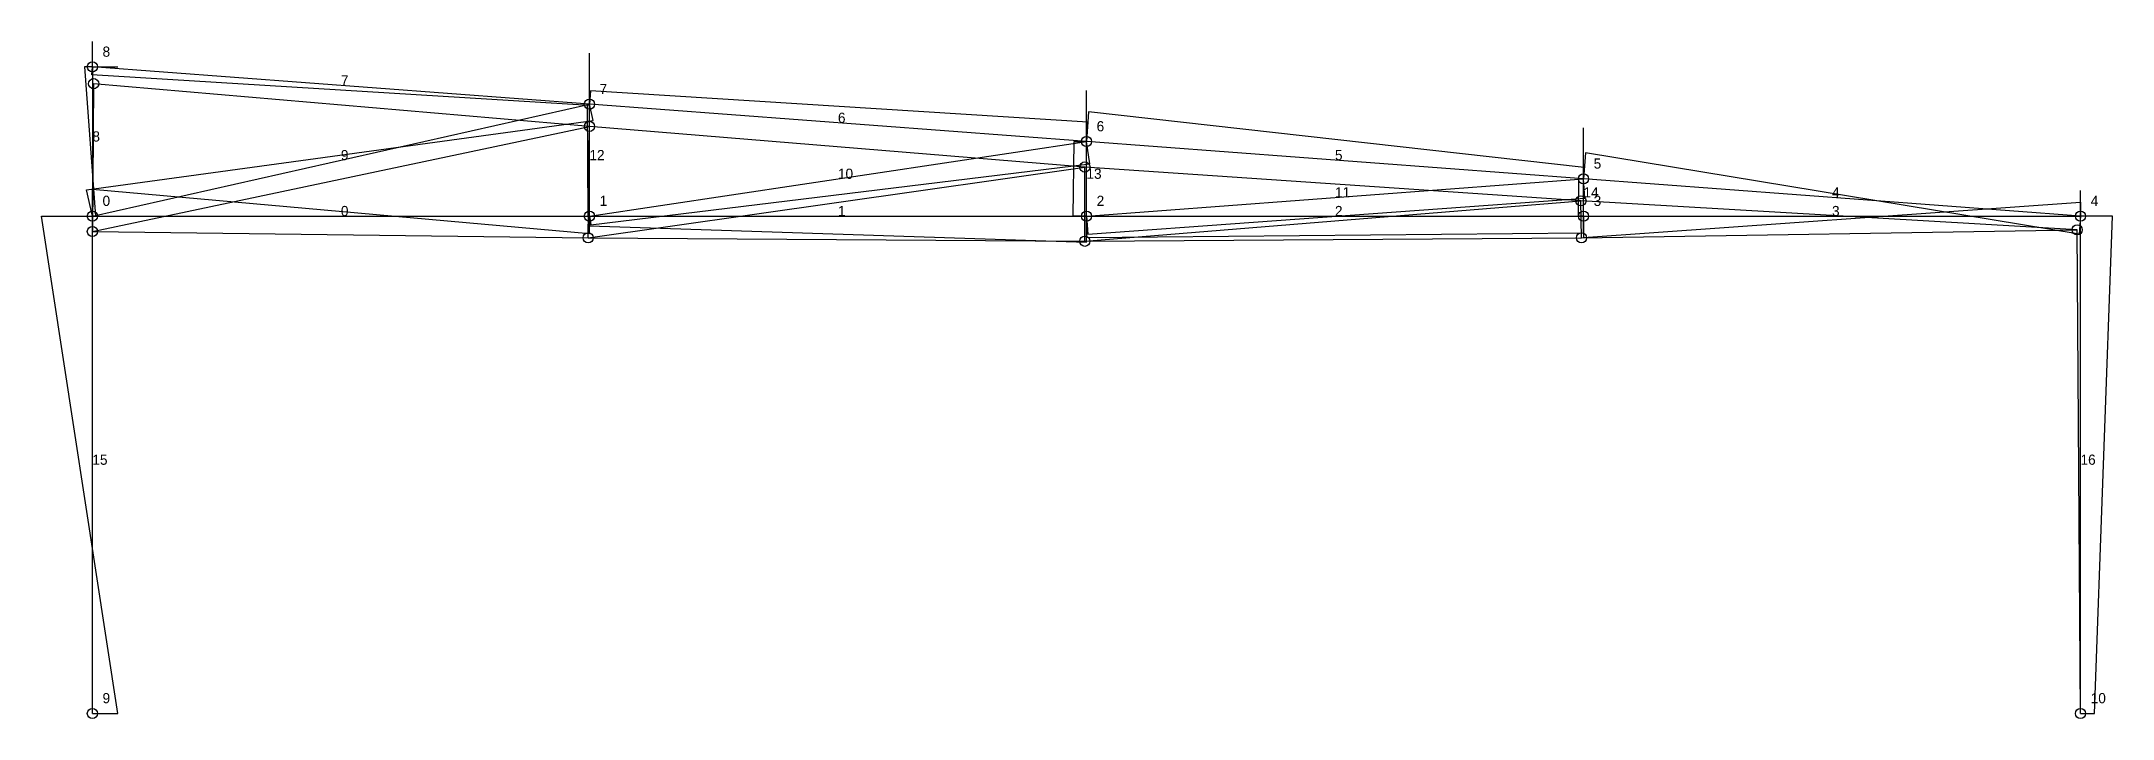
# Model space of a CAD drawing. Header units: metres. Extents: x -0.2 to 8.13, y -2.02 to 0.7.
import ezdxf

# ---------------------------------------------------------------- set-up
doc = ezdxf.new("R2010")
doc.units = ezdxf.units.M

msp = doc.modelspace()

# ---------------------------------------------------------------- linework, layer by layer
at = {"layer": 'BMD', "color": 4}
for p, q in [((0, 0.6), (-0.0312, 0.6)), ((-0.0312, 0.6), (0.0122, 0)), ((-0.0023, 0.5689), (0, 0.6)), ((1.9996, 0.4446), (-0.0023, 0.5689)), ((2.004, 0.5034), (2, 0.45)), ((4.0058, 0.3774), (2.004, 0.5034)), ((1.9947, 0), (1.9918, 0.45)), ((1.9918, 0.45), (2, 0.45)), ((2, 0.45), (1.9996, 0.4446)), ((2.0147, 0.3845), (2, 0.45)), ((4.0089, 0.4189), (4, 0.3)), ((6.0034, 0.1958), (4.0089, 0.4189)), ((-0.0238, 0.1058), (2.0147, 0.3845)), ((4, 0.3), (4.0058, 0.3774)), ((3.9463, 0), (3.9505, 0.3)), ((3.9505, 0.3), (4, 0.3)), ((4.0135, 0.2099), (4, 0.3)), ((6.0079, 0.2548), (6, 0.15)), ((7.9946, -0.0722), (6.0079, 0.2548)), ((2.0053, -0.0356), (4.0135, 0.2099)), ((6, 0.15), (6.0034, 0.1958)), ((0, 0), (-0.0238, 0.1058)), ((0, 0), (0, 0.1088)), ((0, 0.1088), (2, -0.0695)), ((5.9799, 0), (5.9818, 0.15)), ((5.9818, 0.15), (6, 0.15)), ((6.0058, 0.0728), (6, 0.15)), ((0.1021, -2), (-0.205, 0)), ((-0.205, 0), (0, 0)), ((0.0122, 0), (0, 0)), ((2, 0), (1.9947, 0)), ((2, -0.0695), (2, 0)), ((2, 0), (2, -0.0389)), ((2, 0), (2.0053, -0.0356)), ((4, 0), (3.9463, 0)), ((4, -0.1051), (4, 0)), ((4, 0), (4, -0.0865)), ((4, 0), (4.0054, -0.0721)), ((4.0054, -0.0721), (6.0058, 0.0728)), ((6, 0), (5.9799, 0)), ((6, -0.0866), (8, 0.0566)), ((6, -0.0665), (6, 0)), ((6, 0), (6, -0.0866)), ((8, 0), (7.9946, -0.0722)), ((8, 0.0566), (8, 0)), ((8.129, 0), (8, 0)), ((8.0558, -2), (8.129, 0)), ((2, -0.0389), (4, -0.1051)), ((4, -0.0865), (6, -0.0665)), ((0, -2), (0.1021, -2)), ((8, -2), (8.0558, -2))]:
    msp.add_line(p, q, dxfattribs=at)
at = {"layer": 'Deflected', "color": 1}
for p, q in [((0.0052, 0.5327), (0, -0.062)), ((2.0004, 0.361), (0.0052, 0.5327)), ((0, -0.062), (2.0004, 0.361)), ((1.995, -0.0874), (2.0004, 0.361)), ((3.9939, 0.1975), (2.0004, 0.361)), ((1.995, -0.0874), (3.9939, 0.1975)), ((3.9937, -0.101), (3.9939, 0.1975)), ((5.9898, 0.0615), (3.9939, 0.1975)), ((3.9937, -0.101), (5.9898, 0.0615)), ((7.9866, -0.0551), (5.9898, 0.0615)), ((5.9918, -0.0874), (5.9898, 0.0615)), ((0, -0.062), (1.995, -0.0874)), ((0, -2), (0, -0.062)), ((5.9918, -0.0874), (7.9866, -0.0551)), ((8, -2), (7.9866, -0.0551)), ((1.995, -0.0874), (3.9937, -0.101)), ((3.9937, -0.101), (5.9918, -0.0874))]:
    msp.add_line(p, q, dxfattribs=at)
for centre in [(0.0052, 0.5327), (2.0004, 0.361), (3.9939, 0.1975), (5.9898, 0.0615), (0, -0.062), (1.995, -0.0874), (3.9937, -0.101), (5.9918, -0.0874), (7.9866, -0.0551), (0, -2), (8, -2)]:
    msp.add_circle(centre, 0.0205, dxfattribs=at)
at = {"layer": 'Information', "color": 1}
for p, q in [((0, 0.6), (0, 0.7025)), ((0, 0.6), (0.1025, 0.6)), ((2, 0.45), (2, 0.655)), ((4, 0.3), (4, 0.505)), ((6, 0.15), (6, 0.355)), ((8, 0), (8, 0.1025)), ((0, 0), (0.1025, 0))]:
    msp.add_line(p, q, dxfattribs=at)
at = {"layer": 'Undeflected', "color": 0}
for p, q in [((2, 0.45), (0, 0.6)), ((0, 0.6), (0, 0)), ((0, 0), (2, 0.45)), ((4, 0.3), (2, 0.45)), ((2, 0), (2, 0.45)), ((2, 0), (4, 0.3)), ((6, 0.15), (4, 0.3)), ((4, 0), (4, 0.3)), ((4, 0), (6, 0.15)), ((8, 0), (6, 0.15)), ((6, 0), (6, 0.15)), ((0, 0), (2, 0)), ((0, -2), (0, 0)), ((2, 0), (4, 0)), ((4, 0), (6, 0)), ((6, 0), (8, 0)), ((8, -2), (8, 0))]:
    msp.add_line(p, q, dxfattribs=at)
for centre in [(0, 0.6), (2, 0.45), (4, 0.3), (6, 0.15), (0, 0), (2, 0), (4, 0), (6, 0), (8, 0), (0, -2), (8, -2)]:
    msp.add_circle(centre, 0.0205, dxfattribs=at)

# ---------------------------------------------------------------- texts
at = {"layer": 'Information', "color": 5}
for s, p in [('8', (0.041, 0.641)), ('7', (2.041, 0.491)), ('6', (4.041, 0.341)), ('5', (6.041, 0.191)), ('0', (0.041, 0.041)), ('1', (2.041, 0.041)), ('2', (4.041, 0.041)), ('3', (6.041, 0.041)), ('4', (8.041, 0.041)), ('9', (0.041, -1.959)), ('10', (8.041, -1.959))]:
    msp.add_text(s, height=0.041, dxfattribs=at).set_placement(p)
at = {"layer": 'Information', "color": 0}
for s, p in [('7', (1, 0.525)), ('8', (0, 0.3)), ('6', (3, 0.375)), ('9', (1, 0.225)), ('12', (2, 0.225)), ('5', (5, 0.225)), ('10', (3, 0.15)), ('13', (4, 0.15)), ('11', (5, 0.075)), ('14', (6, 0.075)), ('4', (7, 0.075)), ('0', (1, 0)), ('1', (3, 0)), ('2', (5, 0)), ('3', (7, 0)), ('15', (0, -1)), ('16', (8, -1))]:
    msp.add_text(s, height=0.041, dxfattribs=at).set_placement(p)

doc.saveas('drawing.dxf')
